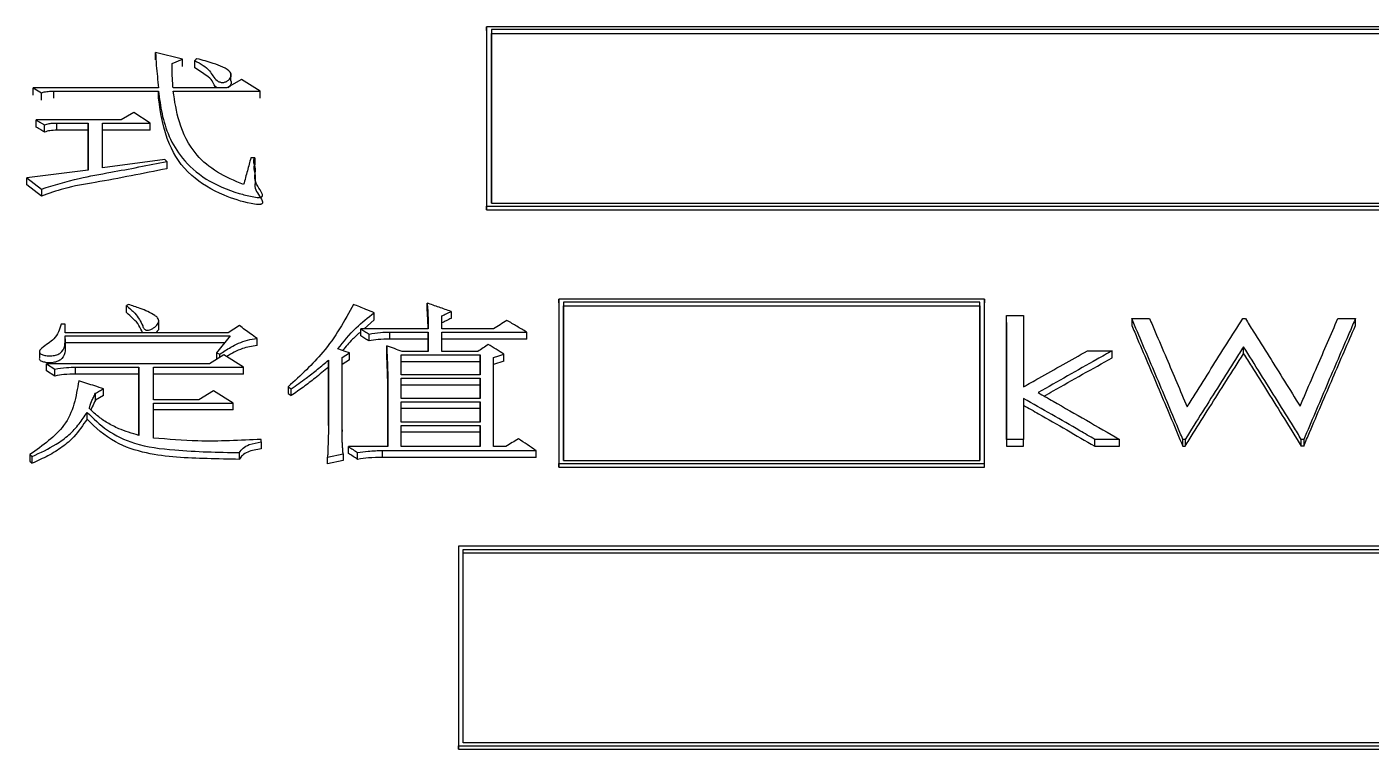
# Model space of a CAD drawing. Header units: millimetres. Extents: x 1852 to 4288, y 681 to 2404.
# Drawn here: x 2413.2 to 2427.22, y 2187.37 to 2194.91 of the extents above; entities that cross this region are included whole.
import ezdxf

# ---------------------------------------------------------------- set-up
doc = ezdxf.new("R2010")
doc.units = ezdxf.units.MM

msp = doc.modelspace()

# ---------------------------------------------------------------- linework, layer by layer
at = {"color": 7, "linetype": 'Continuous', "lineweight": 25}
for p, q in [((2417.998, 2194.874), (2417.998, 2194.912)), ((2440.131, 2194.911), (2417.998, 2194.912)), ((2440.081, 2194.882), (2418.048, 2194.883)), ((2418.048, 2194.844), (2440.081, 2194.844)), ((2414.824, 2194.573), (2414.543, 2194.643)), ((2414.543, 2194.567), (2414.543, 2194.643)), ((2414.716, 2194.529), (2414.824, 2194.573)), ((2414.824, 2194.497), (2414.824, 2194.573)), ((2414.954, 2194.484), (2414.954, 2194.56)), ((2415.441, 2194.363), (2415.289, 2194.274)), ((2415.33, 2194.348), (2415.33, 2194.424)), ((2415.636, 2194.242), (2415.441, 2194.363)), ((2413.267, 2194.274), (2413.353, 2194.222)), ((2414.575, 2194.274), (2413.267, 2194.274)), ((2413.267, 2194.198), (2413.267, 2194.274)), ((2413.353, 2194.147), (2413.353, 2194.222)), ((2413.483, 2194.242), (2414.575, 2194.242)), ((2413.483, 2194.166), (2413.483, 2194.242)), ((2414.575, 2194.166), (2414.575, 2194.242)), ((2415.289, 2194.274), (2414.727, 2194.274)), ((2414.727, 2194.242), (2415.636, 2194.242)), ((2415.636, 2194.166), (2415.636, 2194.242)), ((2413.299, 2193.864), (2413.299, 2193.94)), ((2413.515, 2193.908), (2413.84, 2193.908)), ((2413.515, 2193.832), (2413.515, 2193.908)), ((2413.84, 2193.908), (2413.84, 2193.415)), ((2413.84, 2193.832), (2413.84, 2193.908)), ((2413.991, 2193.908), (2414.489, 2193.908)), ((2413.991, 2193.441), (2413.991, 2193.908)), ((2414.316, 2194.017), (2414.186, 2193.94)), ((2414.489, 2193.908), (2414.316, 2194.017)), ((2414.489, 2193.832), (2414.489, 2193.908)), ((2413.84, 2193.832), (2413.515, 2193.832)), ((2413.84, 2193.415), (2413.84, 2193.832)), ((2414.489, 2193.832), (2413.991, 2193.832)), ((2414.64, 2193.526), (2413.991, 2193.441)), ((2414.662, 2193.506), (2414.64, 2193.526)), ((2414.662, 2193.506), (2414.662, 2193.431)), ((2415.581, 2193.545), (2415.538, 2193.545)), ((2415.581, 2193.545), (2415.581, 2193.47)), ((2417.998, 2193.491), (2417.998, 2193.003)), ((2413.84, 2193.415), (2413.202, 2193.337)), ((2413.202, 2193.262), (2413.202, 2193.337)), ((2413.202, 2193.337), (2413.353, 2193.219)), ((2413.353, 2193.145), (2413.202, 2193.262)), ((2413.353, 2193.219), (2413.353, 2193.145)), ((2417.998, 2193.003), (2417.998, 2193.041)), ((2417.998, 2193.041), (2440.131, 2193.041)), ((2418.048, 2193.071), (2440.081, 2193.071)), ((2417.998, 2193.003), (2440.131, 2193.003)), ((2418.751, 2192.031), (2418.751, 2192.068)), ((2418.751, 2192.068), (2418.751, 2190.353)), ((2423.192, 2192.068), (2418.751, 2192.068)), ((2423.192, 2190.353), (2423.192, 2192.068)), ((2423.192, 2192.068), (2423.192, 2192.031)), ((2414.262, 2192.015), (2414.24, 2192.002)), ((2414.24, 2191.929), (2414.24, 2192.002)), ((2416.825, 2191.855), (2416.825, 2191.928)), ((2417.377, 2191.956), (2417.377, 2192.028)), ((2417.626, 2191.941), (2417.626, 2191.868)), ((2418.751, 2192.031), (2418.751, 2190.317)), ((2423.142, 2192.037), (2418.801, 2192.037)), ((2418.801, 2192.037), (2418.801, 2190.385)), ((2418.801, 2190.385), (2418.801, 2192.001)), ((2418.801, 2192.001), (2423.142, 2192.001)), ((2423.142, 2190.385), (2423.142, 2192.037)), ((2423.142, 2192.001), (2423.142, 2192.037)), ((2423.142, 2192.001), (2423.142, 2190.385)), ((2423.192, 2190.317), (2423.192, 2192.031)), ((2413.602, 2191.807), (2413.559, 2191.807)), ((2413.602, 2191.719), (2413.602, 2191.807)), ((2414.577, 2191.768), (2414.577, 2191.841)), ((2415.419, 2191.793), (2415.3, 2191.719)), ((2416.825, 2191.855), (2416.719, 2191.759)), ((2417.529, 2191.759), (2417.529, 2191.894)), ((2423.42, 2190.606), (2423.42, 2191.898)), ((2423.42, 2191.826), (2423.42, 2191.898)), ((2423.42, 2191.898), (2423.599, 2191.898)), ((2423.42, 2191.826), (2423.42, 2190.535)), ((2423.599, 2191.898), (2423.599, 2191.155)), ((2424.728, 2191.866), (2424.728, 2191.794)), ((2424.728, 2191.866), (2424.913, 2191.866)), ((2425.887, 2191.866), (2425.913, 2191.866)), ((2426.878, 2191.866), (2427.061, 2191.866)), ((2427.061, 2191.794), (2427.061, 2191.866)), ((2415.3, 2191.719), (2413.602, 2191.719)), ((2413.602, 2191.685), (2415.322, 2191.685)), ((2413.603, 2191.583), (2413.603, 2191.656)), ((2415.322, 2191.685), (2415.181, 2191.509)), ((2415.603, 2191.586), (2415.603, 2191.658)), ((2417.388, 2191.759), (2416.685, 2191.759)), ((2416.685, 2191.687), (2416.685, 2191.759)), ((2416.771, 2191.633), (2416.771, 2191.705)), ((2416.988, 2191.726), (2417.388, 2191.726)), ((2416.988, 2191.653), (2416.988, 2191.726)), ((2417.388, 2191.653), (2416.988, 2191.653)), ((2417.388, 2191.726), (2417.388, 2191.523)), ((2417.388, 2191.653), (2417.388, 2191.726)), ((2417.388, 2191.523), (2417.388, 2191.653)), ((2418.069, 2191.759), (2417.529, 2191.759)), ((2417.529, 2191.726), (2418.416, 2191.726)), ((2417.529, 2191.523), (2417.529, 2191.726)), ((2418.416, 2191.653), (2417.529, 2191.653)), ((2418.416, 2191.653), (2418.416, 2191.726)), ((2413.334, 2191.53), (2413.334, 2191.458)), ((2415.264, 2191.613), (2413.603, 2191.613)), ((2415.181, 2191.509), (2415.214, 2191.495)), ((2415.181, 2191.509), (2415.181, 2191.441)), ((2415.214, 2191.462), (2415.214, 2191.495)), ((2416.49, 2191.462), (2416.566, 2191.509)), ((2416.566, 2191.437), (2416.566, 2191.509)), ((2416.955, 2191.511), (2416.955, 2191.584)), ((2417.388, 2191.523), (2417.117, 2191.523)), ((2417.907, 2191.523), (2417.529, 2191.523)), ((2418.178, 2191.423), (2418.178, 2191.495)), ((2424.265, 2191.53), (2424.523, 2191.53)), ((2424.523, 2191.458), (2424.523, 2191.53)), ((2425.894, 2191.5), (2425.894, 2191.573)), ((2413.407, 2191.394), (2413.494, 2191.339)), ((2415.105, 2191.394), (2413.407, 2191.394)), ((2413.407, 2191.322), (2413.407, 2191.394)), ((2413.71, 2191.36), (2414.37, 2191.36)), ((2413.71, 2191.288), (2413.71, 2191.36)), ((2414.37, 2191.36), (2414.37, 2190.648)), ((2414.37, 2191.288), (2414.37, 2191.36)), ((2414.521, 2191.36), (2415.462, 2191.36)), ((2414.521, 2191.019), (2414.521, 2191.36)), ((2415.257, 2191.489), (2415.105, 2191.394)), ((2415.462, 2191.36), (2415.257, 2191.489)), ((2415.462, 2191.288), (2415.462, 2191.36)), ((2416.349, 2191.434), (2416.349, 2190.751)), ((2416.349, 2191.362), (2416.349, 2191.434)), ((2416.349, 2190.751), (2416.349, 2191.362)), ((2416.49, 2190.778), (2416.49, 2191.462)), ((2416.566, 2191.437), (2416.49, 2191.389)), ((2417.107, 2191.489), (2417.929, 2191.489)), ((2417.107, 2191.278), (2417.107, 2191.489)), ((2417.929, 2191.417), (2417.107, 2191.417)), ((2417.929, 2191.489), (2417.929, 2191.278)), ((2417.929, 2191.417), (2417.929, 2191.489)), ((2417.929, 2191.278), (2417.929, 2191.417)), ((2418.069, 2190.53), (2418.069, 2191.462)), ((2418.178, 2191.423), (2418.069, 2191.389)), ((2413.494, 2191.267), (2413.407, 2191.322)), ((2413.494, 2191.267), (2413.494, 2191.339)), ((2414.37, 2191.288), (2413.71, 2191.288)), ((2414.37, 2190.648), (2414.37, 2191.288)), ((2415.462, 2191.288), (2414.521, 2191.288)), ((2416.966, 2191.298), (2416.966, 2190.53)), ((2416.966, 2191.227), (2416.966, 2191.298)), ((2416.966, 2190.53), (2416.966, 2191.227)), ((2417.929, 2191.278), (2417.107, 2191.278)), ((2417.107, 2191.244), (2417.929, 2191.244)), ((2417.107, 2191.032), (2417.107, 2191.244)), ((2417.929, 2191.244), (2417.929, 2191.032)), ((2417.929, 2191.172), (2417.929, 2191.244)), ((2413.916, 2191.015), (2413.916, 2191.087)), ((2414.002, 2191.063), (2414.002, 2191.135)), ((2415.149, 2191.114), (2414.997, 2191.019)), ((2415.354, 2190.984), (2415.149, 2191.114)), ((2415.928, 2191.155), (2415.96, 2191.135)), ((2415.928, 2191.155), (2415.928, 2191.084)), ((2415.928, 2191.084), (2415.96, 2191.063)), ((2415.96, 2191.063), (2415.96, 2191.135)), ((2417.929, 2191.172), (2417.107, 2191.172)), ((2417.929, 2191.032), (2417.929, 2191.172)), ((2414.002, 2191.063), (2413.916, 2191.015)), ((2414.997, 2191.019), (2414.521, 2191.019)), ((2414.521, 2190.984), (2415.354, 2190.984)), ((2414.521, 2190.62), (2414.521, 2190.984)), ((2415.354, 2190.913), (2415.354, 2190.984)), ((2417.929, 2191.032), (2417.107, 2191.032)), ((2417.107, 2190.998), (2417.929, 2190.998)), ((2417.107, 2190.785), (2417.107, 2190.998)), ((2417.929, 2190.998), (2417.929, 2190.785)), ((2417.929, 2190.927), (2417.929, 2190.998)), ((2423.599, 2191.034), (2423.599, 2190.606)), ((2413.829, 2190.817), (2413.829, 2190.888)), ((2415.354, 2190.913), (2414.521, 2190.913)), ((2417.929, 2190.927), (2417.107, 2190.927)), ((2417.929, 2190.785), (2417.929, 2190.927)), ((2416.49, 2190.707), (2416.49, 2190.688)), ((2417.929, 2190.785), (2417.107, 2190.785)), ((2417.107, 2190.751), (2417.929, 2190.751)), ((2417.107, 2190.53), (2417.107, 2190.751)), ((2417.929, 2190.68), (2417.107, 2190.68)), ((2417.929, 2190.751), (2417.929, 2190.53)), ((2417.929, 2190.68), (2417.929, 2190.751)), ((2417.929, 2190.53), (2417.929, 2190.68)), ((2415.646, 2190.579), (2415.646, 2190.606)), ((2415.646, 2190.579), (2415.646, 2190.508)), ((2416.966, 2190.53), (2416.555, 2190.53)), ((2416.555, 2190.459), (2416.555, 2190.53)), ((2417.929, 2190.53), (2417.107, 2190.53)), ((2418.199, 2190.53), (2418.069, 2190.53)), ((2423.42, 2190.606), (2423.42, 2190.535)), ((2423.599, 2190.606), (2423.42, 2190.606)), ((2423.42, 2190.535), (2423.599, 2190.535)), ((2423.599, 2190.535), (2423.599, 2190.606)), ((2424.342, 2190.535), (2424.342, 2190.606)), ((2424.599, 2190.606), (2424.342, 2190.606)), ((2424.342, 2190.535), (2424.599, 2190.535)), ((2424.599, 2190.535), (2424.599, 2190.606)), ((2425.26, 2190.535), (2425.26, 2190.606)), ((2425.285, 2190.606), (2425.26, 2190.606)), ((2425.26, 2190.535), (2425.285, 2190.535)), ((2425.285, 2190.606), (2425.285, 2190.535)), ((2426.496, 2190.535), (2426.496, 2190.606)), ((2426.522, 2190.606), (2426.496, 2190.606)), ((2426.522, 2190.535), (2426.496, 2190.535)), ((2426.522, 2190.606), (2426.522, 2190.535)), ((2413.234, 2190.447), (2413.256, 2190.427)), ((2413.234, 2190.447), (2413.234, 2190.377)), ((2413.234, 2190.377), (2413.256, 2190.356)), ((2413.256, 2190.356), (2413.256, 2190.427)), ((2415.419, 2190.397), (2415.419, 2190.468)), ((2416.339, 2190.42), (2416.501, 2190.454)), ((2416.339, 2190.349), (2416.339, 2190.42)), ((2416.501, 2190.384), (2416.339, 2190.349)), ((2416.501, 2190.454), (2416.501, 2190.384)), ((2416.652, 2190.397), (2416.652, 2190.468)), ((2416.912, 2190.418), (2416.912, 2190.489)), ((2418.513, 2190.418), (2416.912, 2190.418)), ((2418.513, 2190.418), (2418.513, 2190.489)), ((2418.801, 2190.385), (2423.142, 2190.385)), ((2418.751, 2190.317), (2418.751, 2190.353)), ((2418.751, 2190.353), (2423.192, 2190.353)), ((2418.751, 2190.317), (2423.192, 2190.317)), ((2423.192, 2190.317), (2423.192, 2190.353)), ((2417.703, 2189.49), (2417.703, 2189.454)), ((2439.836, 2189.489), (2417.703, 2189.49)), ((2417.753, 2189.457), (2439.786, 2189.457)), ((2417.753, 2189.422), (2439.786, 2189.422)), ((2417.703, 2188.414), (2417.703, 2187.373)), ((2439.786, 2187.44), (2417.753, 2187.44)), ((2417.703, 2187.373), (2417.703, 2187.407)), ((2417.703, 2187.407), (2439.836, 2187.406)), ((2417.703, 2187.373), (2439.836, 2187.373))]:
    msp.add_line(p, q, dxfattribs=at)
at = {"color": 7, "linetype": 'Continuous', "lineweight": 25, "flags": 128}
for points in [[(2414.976, 2194.579), (2414.965, 2194.57), (2414.954, 2194.56)], [(2414.186, 2193.94), (2413.742, 2193.94), (2413.299, 2193.94)], [(2413.386, 2193.813), (2413.386, 2193.851), (2413.386, 2193.888)], [(2416.566, 2191.509), (2416.521, 2191.524), (2416.484, 2191.537), (2416.447, 2191.55)], [(2418.069, 2191.462), (2418.124, 2191.479), (2418.178, 2191.495)], [(2416.912, 2190.489), (2417.506, 2190.489), (2418.513, 2190.489)]]:
    msp.add_lwpolyline(points, dxfattribs=at)
at = {"color": 7, "linetype": 'Continuous', "lineweight": 25}
for points, knots in [([(2417.998, 2194.912), (2417.998, 2194.728), (2417.998, 2194.36), (2417.998, 2193.738), (2417.998, 2193.294), (2417.998, 2193.041)], [0, 0, 0, 0, 0.300081, 0.600162, 1, 1, 1, 1]), ([(2418.048, 2194.883), (2418.048, 2194.699), (2418.048, 2194.331), (2418.048, 2193.728), (2418.048, 2193.304), (2418.048, 2193.071)], [0, 0, 0, 0, 0.309921, 0.619841, 1, 1, 1, 1]), ([(2418.048, 2193.071), (2418.048, 2193.212), (2418.048, 2193.507), (2418.048, 2194.101), (2418.048, 2194.547), (2418.048, 2194.844)], [0, 0, 0, 0, 0.234587, 0.489783, 1, 1, 1, 1]), ([(2414.543, 2194.643), (2414.546, 2194.599), (2414.551, 2194.515), (2414.562, 2194.392), (2414.571, 2194.313), (2414.575, 2194.274)], [0, 0, 0, 0, 0.3604321, 0.6801926, 1, 1, 1, 1]), ([(2414.954, 2194.56), (2415.013, 2194.528), (2415.117, 2194.47), (2415.15, 2194.371), (2415.211, 2194.335), (2415.247, 2194.328), (2415.281, 2194.339), (2415.306, 2194.355), (2415.325, 2194.374), (2415.334, 2194.396), (2415.334, 2194.417), (2415.315, 2194.455), (2415.246, 2194.495), (2415.127, 2194.539), (2415.033, 2194.564), (2414.976, 2194.579)], [0, 0, 0, 0, 0.207899, 0.367255, 0.399925, 0.431308, 0.463075, 0.497006, 0.528572, 0.558381, 0.588718, 0.619577, 0.72297, 0.829976, 1, 1, 1, 1]), ([(2414.727, 2194.274), (2414.725, 2194.297), (2414.721, 2194.343), (2414.717, 2194.429), (2414.716, 2194.49), (2414.716, 2194.529)], [0, 0, 0, 0, 0.273961, 0.547941, 1, 1, 1, 1]), ([(2415.188, 2194.274), (2415.188, 2194.274), (2415.155, 2194.291), (2415.147, 2194.347), (2415.062, 2194.415), (2414.996, 2194.457), (2414.954, 2194.484)], [0, 0, 0, 0, 0.008439, 0.314275, 0.557927, 1, 1, 1, 1]), ([(2415.329, 2194.348), (2415.33, 2194.345), (2415.335, 2194.337), (2415.334, 2194.32), (2415.325, 2194.299), (2415.312, 2194.284), (2415.301, 2194.277), (2415.298, 2194.276)], [0, 0, 0, 0, 0.084269, 0.359139, 0.629263, 0.915374, 1, 1, 1, 1]), ([(2413.353, 2194.222), (2413.366, 2194.227), (2413.389, 2194.235), (2413.423, 2194.239), (2413.453, 2194.241), (2413.473, 2194.241), (2413.483, 2194.242)], [0, 0, 0, 0, 0.335689, 0.556704, 0.778126, 1, 1, 1, 1]), ([(2414.575, 2194.242), (2414.585, 2194.163), (2414.614, 2193.925), (2414.744, 2193.596), (2415.054, 2193.311), (2415.333, 2193.193), (2415.527, 2193.143), (2415.603, 2193.13), (2415.636, 2193.132), (2415.646, 2193.135), (2415.654, 2193.139), (2415.658, 2193.144), (2415.661, 2193.155), (2415.649, 2193.192), (2415.606, 2193.248), (2415.566, 2193.337), (2415.595, 2193.417), (2415.573, 2193.479), (2415.566, 2193.511), (2415.57, 2193.532), (2415.576, 2193.541), (2415.58, 2193.544), (2415.581, 2193.545)], [0, 0, 0, 0, 0.12969, 0.391826, 0.53917, 0.686254, 0.737833, 0.763743, 0.768247, 0.772786, 0.775634, 0.778494, 0.782467, 0.792759, 0.837973, 0.883317, 0.939016, 0.96559, 0.984609, 0.99227, 0.998264, 1, 1, 1, 1]), ([(2415.581, 2193.47), (2415.578, 2193.467), (2415.57, 2193.46), (2415.564, 2193.429), (2415.586, 2193.377), (2415.585, 2193.305), (2415.574, 2193.229), (2415.617, 2193.161), (2415.651, 2193.113), (2415.66, 2193.082), (2415.659, 2193.072), (2415.655, 2193.066), (2415.648, 2193.061), (2415.635, 2193.058), (2415.597, 2193.056), (2415.464, 2193.08), (2415.208, 2193.162), (2414.874, 2193.362), (2414.639, 2193.726), (2414.599, 2194.005), (2414.575, 2194.166)], [0, 0, 0, 0, 0.006036, 0.014463, 0.049573, 0.09055, 0.131268, 0.169328, 0.207045, 0.216522, 0.220058, 0.223635, 0.226704, 0.230705, 0.238408, 0.266247, 0.377072, 0.541426, 0.736348, 1, 1, 1, 1]), ([(2415.462, 2193.265), (2415.367, 2193.305), (2415.176, 2193.386), (2414.919, 2193.607), (2414.779, 2193.906), (2414.744, 2194.134), (2414.727, 2194.242)], [0, 0, 0, 0, 0.194334, 0.390703, 0.714344, 1, 1, 1, 1]), ([(2413.299, 2193.94), (2413.311, 2193.932), (2413.332, 2193.92), (2413.361, 2193.903), (2413.377, 2193.893), (2413.386, 2193.888)], [0, 0, 0, 0, 0.432631, 0.716316, 1, 1, 1, 1]), ([(2413.386, 2193.888), (2413.402, 2193.894), (2413.43, 2193.903), (2413.475, 2193.907), (2413.502, 2193.907), (2413.515, 2193.908)], [0, 0, 0, 0, 0.400023, 0.697528, 1, 1, 1, 1]), ([(2413.386, 2193.813), (2413.373, 2193.82), (2413.352, 2193.833), (2413.324, 2193.85), (2413.307, 2193.86), (2413.299, 2193.864)], [0, 0, 0, 0, 0.432894, 0.716447, 1, 1, 1, 1]), ([(2413.515, 2193.832), (2413.49, 2193.832), (2413.444, 2193.832), (2413.403, 2193.819), (2413.386, 2193.813)], [0, 0, 0, 0, 0.564224, 1, 1, 1, 1]), ([(2413.353, 2193.219), (2413.483, 2193.259), (2413.717, 2193.331), (2414.163, 2193.408), (2414.467, 2193.468), (2414.662, 2193.506)], [0, 0, 0, 0, 0.310143, 0.557762, 1, 1, 1, 1]), ([(2415.538, 2193.545), (2415.526, 2193.5), (2415.507, 2193.431), (2415.482, 2193.338), (2415.469, 2193.289), (2415.462, 2193.265)], [0, 0, 0, 0, 0.481628, 0.740814, 1, 1, 1, 1]), ([(2414.662, 2193.431), (2414.415, 2193.381), (2414.058, 2193.31), (2413.608, 2193.237), (2413.43, 2193.173), (2413.353, 2193.145)], [0, 0, 0, 0, 0.5623164, 0.8095218, 1, 1, 1, 1]), ([(2414.24, 2192.002), (2414.271, 2191.976), (2414.345, 2191.913), (2414.396, 2191.827), (2414.419, 2191.766), (2414.433, 2191.753), (2414.443, 2191.747), (2414.456, 2191.745), (2414.474, 2191.746), (2414.499, 2191.753), (2414.533, 2191.774), (2414.56, 2191.801), (2414.578, 2191.83), (2414.577, 2191.853), (2414.565, 2191.878), (2414.505, 2191.924), (2414.398, 2191.968), (2414.302, 2192.001), (2414.262, 2192.015)], [0, 0, 0, 0, 0.137524, 0.335447, 0.378025, 0.3933, 0.403602, 0.413937, 0.429101, 0.455133, 0.490172, 0.557555, 0.588524, 0.619673, 0.649408, 0.693614, 0.870957, 1, 1, 1, 1]), ([(2414.408, 2191.719), (2414.397, 2191.745), (2414.376, 2191.797), (2414.313, 2191.866), (2414.265, 2191.908), (2414.24, 2191.929)], [0, 0, 0, 0, 0.335668, 0.664858, 1, 1, 1, 1]), ([(2416.609, 2192.015), (2416.515, 2191.844), (2416.345, 2191.537), (2416.056, 2191.273), (2415.928, 2191.155)], [0, 0, 0, 0, 0.556051, 1, 1, 1, 1]), ([(2416.447, 2191.55), (2416.506, 2191.626), (2416.612, 2191.762), (2416.76, 2191.877), (2416.825, 2191.928)], [0, 0, 0, 0, 0.5582906, 1, 1, 1, 1]), ([(2416.825, 2191.928), (2416.796, 2191.939), (2416.746, 2191.96), (2416.674, 2191.989), (2416.631, 2192.006), (2416.609, 2192.015)], [0, 0, 0, 0, 0.402372, 0.701186, 1, 1, 1, 1]), ([(2417.377, 2192.028), (2417.379, 2192.004), (2417.383, 2191.954), (2417.387, 2191.864), (2417.388, 2191.799), (2417.388, 2191.759)], [0, 0, 0, 0, 0.276869, 0.553757, 1, 1, 1, 1]), ([(2417.626, 2191.941), (2417.584, 2191.956), (2417.502, 2191.985), (2417.419, 2192.014), (2417.377, 2192.028)], [0, 0, 0, 0, 0.499999, 1, 1, 1, 1]), ([(2417.387, 2191.759), (2417.387, 2191.76), (2417.387, 2191.786), (2417.385, 2191.851), (2417.38, 2191.916), (2417.377, 2191.956)], [0, 0, 0, 0, 0.01134, 0.390566, 1, 1, 1, 1]), ([(2417.529, 2191.894), (2417.545, 2191.902), (2417.577, 2191.918), (2417.61, 2191.933), (2417.626, 2191.941)], [0, 0, 0, 0, 0.500001, 1, 1, 1, 1]), ([(2413.559, 2191.807), (2413.542, 2191.753), (2413.512, 2191.655), (2413.388, 2191.587), (2413.336, 2191.539), (2413.329, 2191.518), (2413.339, 2191.503), (2413.357, 2191.491), (2413.39, 2191.48), (2413.438, 2191.475), (2413.489, 2191.481), (2413.536, 2191.496), (2413.586, 2191.535), (2413.603, 2191.603), (2413.602, 2191.658), (2413.602, 2191.685)], [0, 0, 0, 0, 0.230342, 0.416704, 0.453392, 0.487581, 0.504129, 0.522219, 0.561724, 0.611998, 0.663323, 0.713955, 0.762021, 0.881086, 1, 1, 1, 1]), ([(2415.603, 2191.658), (2415.58, 2191.675), (2415.538, 2191.706), (2415.477, 2191.751), (2415.438, 2191.779), (2415.419, 2191.793)], [0, 0, 0, 0, 0.375947, 0.687973, 1, 1, 1, 1]), ([(2417.626, 2191.868), (2417.61, 2191.861), (2417.577, 2191.845), (2417.545, 2191.829), (2417.529, 2191.821)], [0, 0, 0, 0, 0.5, 1, 1, 1, 1]), ([(2418.21, 2191.847), (2418.187, 2191.832), (2418.14, 2191.803), (2418.093, 2191.774), (2418.069, 2191.759)], [0, 0, 0, 0, 0.499999, 1, 1, 1, 1]), ([(2418.416, 2191.726), (2418.381, 2191.746), (2418.313, 2191.786), (2418.244, 2191.827), (2418.21, 2191.847)], [0, 0, 0, 0, 0.5, 1, 1, 1, 1]), ([(2425.26, 2190.606), (2425.24, 2190.654), (2425.14, 2190.893), (2424.963, 2191.315), (2424.805, 2191.684), (2424.728, 2191.866)], [0, 0, 0, 0, 0.1124832, 0.5624214, 1, 1, 1, 1]), ([(2424.728, 2191.794), (2424.748, 2191.747), (2424.848, 2191.513), (2425.025, 2191.096), (2425.182, 2190.72), (2425.26, 2190.535)], [0, 0, 0, 0, 0.112618, 0.563095, 1, 1, 1, 1]), ([(2424.913, 2191.866), (2424.933, 2191.821), (2424.991, 2191.684), (2425.086, 2191.462), (2425.197, 2191.201), (2425.269, 2191.03), (2425.305, 2190.945)], [0, 0, 0, 0, 0.149662, 0.448988, 0.724491, 1, 1, 1, 1]), ([(2425.305, 2190.945), (2425.332, 2190.989), (2425.416, 2191.122), (2425.554, 2191.342), (2425.72, 2191.605), (2425.831, 2191.779), (2425.887, 2191.866)], [0, 0, 0, 0, 0.14292, 0.42876, 0.714377, 1, 1, 1, 1]), ([(2425.913, 2191.866), (2425.94, 2191.823), (2426.023, 2191.692), (2426.159, 2191.474), (2426.322, 2191.213), (2426.43, 2191.039), (2426.484, 2190.951)], [0, 0, 0, 0, 0.1441148, 0.4323449, 0.7161696, 1, 1, 1, 1]), ([(2426.484, 2190.951), (2426.504, 2190.998), (2426.563, 2191.137), (2426.658, 2191.359), (2426.77, 2191.617), (2426.842, 2191.783), (2426.878, 2191.866)], [0, 0, 0, 0, 0.150485, 0.451455, 0.725725, 1, 1, 1, 1]), ([(2427.061, 2191.866), (2427.041, 2191.82), (2426.94, 2191.586), (2426.76, 2191.168), (2426.601, 2190.792), (2426.522, 2190.606)], [0, 0, 0, 0, 0.112359, 0.561802, 1, 1, 1, 1]), ([(2426.522, 2190.535), (2426.542, 2190.583), (2426.643, 2190.822), (2426.823, 2191.243), (2426.982, 2191.612), (2427.061, 2191.794)], [0, 0, 0, 0, 0.112494, 0.562474, 1, 1, 1, 1]), ([(2414.576, 2191.768), (2414.576, 2191.762), (2414.574, 2191.744), (2414.558, 2191.729), (2414.547, 2191.719)], [0, 0, 0, 0, 0.345967, 1, 1, 1, 1]), ([(2415.214, 2191.495), (2415.251, 2191.52), (2415.313, 2191.561), (2415.41, 2191.61), (2415.5, 2191.647), (2415.568, 2191.654), (2415.603, 2191.658)], [0, 0, 0, 0, 0.334836, 0.553745, 0.775373, 1, 1, 1, 1]), ([(2416.685, 2191.729), (2416.655, 2191.703), (2416.583, 2191.642), (2416.528, 2191.573), (2416.495, 2191.533)], [0, 0, 0, 0, 0.417891, 1, 1, 1, 1]), ([(2416.685, 2191.759), (2416.699, 2191.75), (2416.728, 2191.732), (2416.757, 2191.714), (2416.771, 2191.705)], [0, 0, 0, 0, 0.5, 1, 1, 1, 1]), ([(2416.771, 2191.633), (2416.757, 2191.642), (2416.728, 2191.66), (2416.699, 2191.678), (2416.685, 2191.687)], [0, 0, 0, 0, 0.500002, 1, 1, 1, 1]), ([(2416.771, 2191.705), (2416.811, 2191.712), (2416.882, 2191.724), (2416.955, 2191.725), (2416.988, 2191.726)], [0, 0, 0, 0, 0.558835, 1, 1, 1, 1]), ([(2416.988, 2191.653), (2416.947, 2191.652), (2416.873, 2191.651), (2416.802, 2191.638), (2416.771, 2191.633)], [0, 0, 0, 0, 0.561085, 1, 1, 1, 1]), ([(2413.601, 2191.583), (2413.601, 2191.565), (2413.602, 2191.521), (2413.586, 2191.462), (2413.536, 2191.424), (2413.489, 2191.409), (2413.438, 2191.403), (2413.39, 2191.408), (2413.357, 2191.419), (2413.339, 2191.431), (2413.331, 2191.442), (2413.334, 2191.45), (2413.336, 2191.454)], [0, 0, 0, 0, 0.155828, 0.400477, 0.499289, 0.603425, 0.70901, 0.812432, 0.89368, 0.93087, 0.964878, 1, 1, 1, 1]), ([(2415.603, 2191.586), (2415.55, 2191.578), (2415.464, 2191.565), (2415.365, 2191.515), (2415.311, 2191.487), (2415.286, 2191.471), (2415.286, 2191.47)], [0, 0, 0, 0, 0.438916, 0.719527, 0.99737, 1, 1, 1, 1]), ([(2416.955, 2191.584), (2416.955, 2191.581), (2416.955, 2191.577), (2416.956, 2191.572), (2416.956, 2191.567), (2416.956, 2191.563), (2416.956, 2191.559), (2416.956, 2191.554), (2416.957, 2191.55), (2416.957, 2191.546), (2416.957, 2191.541), (2416.957, 2191.537), (2416.957, 2191.533), (2416.957, 2191.527), (2416.958, 2191.523), (2416.958, 2191.519), (2416.958, 2191.514), (2416.958, 2191.507), (2416.958, 2191.498), (2416.959, 2191.489), (2416.959, 2191.481), (2416.959, 2191.472), (2416.96, 2191.463), (2416.96, 2191.454), (2416.96, 2191.446), (2416.961, 2191.435), (2416.961, 2191.426), (2416.962, 2191.418), (2416.962, 2191.409), (2416.962, 2191.4), (2416.963, 2191.391), (2416.963, 2191.383), (2416.963, 2191.374), (2416.964, 2191.365), (2416.964, 2191.359), (2416.964, 2191.352), (2416.964, 2191.346), (2416.964, 2191.34), (2416.965, 2191.336), (2416.965, 2191.332), (2416.965, 2191.327), (2416.965, 2191.323), (2416.965, 2191.319), (2416.965, 2191.314), (2416.966, 2191.309), (2416.966, 2191.304), (2416.966, 2191.3), (2416.966, 2191.298)], [0, 0, 0, 0, 0.0228582, 0.0457162, 0.0571452, 0.0685742, 0.0914321, 0.1028611, 0.1142901, 0.1371481, 0.1485771, 0.1600061, 0.1828641, 0.1942931, 0.217151, 0.22858, 0.240009, 0.262867, 0.308583, 0.3314409, 0.3542989, 0.4000149, 0.4228729, 0.4457309, 0.4914468, 0.5143048, 0.5600208, 0.5828788, 0.6057367, 0.6514527, 0.6743107, 0.6971687, 0.7428846, 0.7657426, 0.7886006, 0.8114586, 0.8343166, 0.8571745, 0.8686035, 0.8800325, 0.9028905, 0.9143195, 0.9257485, 0.9486065, 0.9600355, 0.9800177, 1, 1, 1, 1]), ([(2417.117, 2191.523), (2417.09, 2191.533), (2417.036, 2191.553), (2416.982, 2191.573), (2416.955, 2191.584)], [0, 0, 0, 0, 0.5, 1, 1, 1, 1]), ([(2416.966, 2191.227), (2416.965, 2191.261), (2416.962, 2191.326), (2416.959, 2191.421), (2416.956, 2191.481), (2416.955, 2191.511)], [0, 0, 0, 0, 0.366196, 0.683098, 1, 1, 1, 1]), ([(2418.015, 2191.597), (2417.997, 2191.585), (2417.961, 2191.56), (2417.925, 2191.535), (2417.907, 2191.523)], [0, 0, 0, 0, 0.499999, 1, 1, 1, 1]), ([(2418.178, 2191.495), (2418.151, 2191.512), (2418.096, 2191.546), (2418.042, 2191.58), (2418.015, 2191.597)], [0, 0, 0, 0, 0.499999, 1, 1, 1, 1]), ([(2423.599, 2191.155), (2423.652, 2191.185), (2423.789, 2191.262), (2424.011, 2191.387), (2424.18, 2191.482), (2424.265, 2191.53)], [0, 0, 0, 0, 0.2361126, 0.6180558, 1, 1, 1, 1]), ([(2424.523, 2191.53), (2424.47, 2191.501), (2424.315, 2191.414), (2424.058, 2191.268), (2423.853, 2191.152), (2423.751, 2191.094)], [0, 0, 0, 0, 0.203788, 0.601893, 1, 1, 1, 1]), ([(2425.894, 2191.573), (2425.866, 2191.529), (2425.783, 2191.397), (2425.64, 2191.171), (2425.464, 2190.893), (2425.345, 2190.702), (2425.285, 2190.606)], [0, 0, 0, 0, 0.13729, 0.411869, 0.705931, 1, 1, 1, 1]), ([(2425.285, 2190.535), (2425.313, 2190.58), (2425.397, 2190.714), (2425.54, 2190.942), (2425.715, 2191.219), (2425.835, 2191.407), (2425.894, 2191.5)], [0, 0, 0, 0, 0.1374393, 0.4123184, 0.7061558, 1, 1, 1, 1]), ([(2426.496, 2190.606), (2426.469, 2190.651), (2426.386, 2190.785), (2426.244, 2191.013), (2426.071, 2191.291), (2425.953, 2191.479), (2425.894, 2191.573)], [0, 0, 0, 0, 0.137552, 0.412656, 0.706324, 1, 1, 1, 1]), ([(2425.894, 2191.5), (2425.922, 2191.457), (2426.005, 2191.325), (2426.147, 2191.098), (2426.32, 2190.821), (2426.437, 2190.63), (2426.496, 2190.535)], [0, 0, 0, 0, 0.137702, 0.413107, 0.70655, 1, 1, 1, 1]), ([(2413.494, 2191.339), (2413.533, 2191.346), (2413.605, 2191.358), (2413.678, 2191.359), (2413.71, 2191.36)], [0, 0, 0, 0, 0.558835, 1, 1, 1, 1]), ([(2415.96, 2191.135), (2416.012, 2191.171), (2416.107, 2191.237), (2416.235, 2191.338), (2416.311, 2191.402), (2416.349, 2191.434)], [0, 0, 0, 0, 0.38007, 0.689866, 1, 1, 1, 1]), ([(2416.349, 2191.362), (2416.303, 2191.323), (2416.218, 2191.251), (2416.087, 2191.152), (2416.003, 2191.093), (2415.96, 2191.063)], [0, 0, 0, 0, 0.380303, 0.689878, 1, 1, 1, 1]), ([(2423.814, 2191.058), (2423.845, 2191.076), (2423.979, 2191.152), (2424.215, 2191.285), (2424.42, 2191.4), (2424.523, 2191.458)], [0, 0, 0, 0, 0.133273, 0.566636, 1, 1, 1, 1]), ([(2413.742, 2191.217), (2413.715, 2191.053), (2413.666, 2190.756), (2413.368, 2190.543), (2413.234, 2190.447)], [0, 0, 0, 0, 0.551895, 1, 1, 1, 1]), ([(2413.71, 2191.288), (2413.669, 2191.287), (2413.596, 2191.285), (2413.525, 2191.273), (2413.494, 2191.267)], [0, 0, 0, 0, 0.561085, 1, 1, 1, 1]), ([(2414.002, 2191.135), (2413.971, 2191.144), (2413.913, 2191.163), (2413.826, 2191.19), (2413.77, 2191.208), (2413.742, 2191.217)], [0, 0, 0, 0, 0.354383, 0.677192, 1, 1, 1, 1]), ([(2413.851, 2190.93), (2413.859, 2190.953), (2413.872, 2190.991), (2413.895, 2191.044), (2413.909, 2191.073), (2413.916, 2191.087)], [0, 0, 0, 0, 0.443144, 0.721519, 1, 1, 1, 1]), ([(2413.916, 2191.087), (2413.93, 2191.095), (2413.959, 2191.111), (2413.988, 2191.127), (2414.002, 2191.135)], [0, 0, 0, 0, 0.499998, 1, 1, 1, 1]), ([(2423.751, 2191.094), (2423.803, 2191.065), (2423.971, 2190.968), (2424.254, 2190.806), (2424.484, 2190.673), (2424.599, 2190.606)], [0, 0, 0, 0, 0.184797, 0.592397, 1, 1, 1, 1]), ([(2413.916, 2191.015), (2413.905, 2190.992), (2413.888, 2190.958), (2413.875, 2190.924), (2413.87, 2190.912)], [0, 0, 0, 0, 0.672169, 1, 1, 1, 1]), ([(2424.342, 2190.606), (2424.29, 2190.636), (2424.14, 2190.723), (2423.892, 2190.866), (2423.697, 2190.978), (2423.599, 2191.034)], [0, 0, 0, 0, 0.210801, 0.6054, 1, 1, 1, 1]), ([(2423.599, 2190.962), (2423.652, 2190.932), (2423.801, 2190.847), (2424.049, 2190.704), (2424.244, 2190.592), (2424.342, 2190.535)], [0, 0, 0, 0, 0.210912, 0.605455, 1, 1, 1, 1]), ([(2413.256, 2190.427), (2413.342, 2190.467), (2413.483, 2190.532), (2413.645, 2190.651), (2413.749, 2190.766), (2413.802, 2190.848), (2413.829, 2190.888)], [0, 0, 0, 0, 0.347372, 0.56793, 0.785018, 1, 1, 1, 1]), ([(2413.829, 2190.817), (2413.787, 2190.754), (2413.717, 2190.651), (2413.575, 2190.523), (2413.423, 2190.432), (2413.312, 2190.382), (2413.256, 2190.356)], [0, 0, 0, 0, 0.332711, 0.551426, 0.774321, 1, 1, 1, 1]), ([(2413.829, 2190.888), (2413.895, 2190.824), (2414.028, 2190.693), (2414.342, 2190.54), (2414.826, 2190.479), (2415.195, 2190.472), (2415.419, 2190.468)], [0, 0, 0, 0, 0.189312, 0.380663, 0.622562, 1, 1, 1, 1]), ([(2415.419, 2190.397), (2415.307, 2190.4), (2414.983, 2190.406), (2414.533, 2190.424), (2414.081, 2190.573), (2413.919, 2190.73), (2413.829, 2190.817)], [0, 0, 0, 0, 0.18828, 0.544715, 0.747801, 1, 1, 1, 1]), ([(2414.37, 2190.648), (2414.298, 2190.668), (2414.181, 2190.703), (2414.041, 2190.777), (2413.936, 2190.848), (2413.879, 2190.902), (2413.851, 2190.93)], [0, 0, 0, 0, 0.34637, 0.567178, 0.784978, 1, 1, 1, 1]), ([(2416.349, 2190.751), (2416.349, 2190.748), (2416.349, 2190.743), (2416.349, 2190.737), (2416.349, 2190.732), (2416.349, 2190.727), (2416.349, 2190.722), (2416.348, 2190.716), (2416.348, 2190.711), (2416.348, 2190.706), (2416.348, 2190.701), (2416.348, 2190.696), (2416.347, 2190.69), (2416.347, 2190.682), (2416.347, 2190.672), (2416.347, 2190.662), (2416.346, 2190.651), (2416.346, 2190.641), (2416.346, 2190.631), (2416.345, 2190.621), (2416.345, 2190.61), (2416.345, 2190.6), (2416.344, 2190.59), (2416.344, 2190.58), (2416.344, 2190.57), (2416.343, 2190.559), (2416.343, 2190.552), (2416.343, 2190.544), (2416.342, 2190.536), (2416.342, 2190.529), (2416.342, 2190.521), (2416.342, 2190.514), (2416.342, 2190.509), (2416.341, 2190.504), (2416.341, 2190.499), (2416.341, 2190.494), (2416.341, 2190.489), (2416.341, 2190.484), (2416.341, 2190.479), (2416.34, 2190.473), (2416.34, 2190.468), (2416.34, 2190.463), (2416.34, 2190.458), (2416.34, 2190.453), (2416.34, 2190.448), (2416.339, 2190.443), (2416.339, 2190.438), (2416.339, 2190.432), (2416.339, 2190.427), (2416.339, 2190.423), (2416.339, 2190.42)], [0, 0, 0, 0, 0.023174, 0.046349, 0.057936, 0.069523, 0.092698, 0.104285, 0.115872, 0.139047, 0.150634, 0.162221, 0.185396, 0.20857, 0.231745, 0.278094, 0.301268, 0.324442, 0.370791, 0.393966, 0.41714, 0.463489, 0.486664, 0.509838, 0.556187, 0.579362, 0.602536, 0.625711, 0.648885, 0.672059, 0.695234, 0.718408, 0.729996, 0.741583, 0.764757, 0.776345, 0.787932, 0.811106, 0.822693, 0.834281, 0.857455, 0.869042, 0.88063, 0.903804, 0.915391, 0.926979, 0.950153, 0.96174, 0.973327, 1, 1, 1, 1]), ([(2416.501, 2190.454), (2416.501, 2190.457), (2416.5, 2190.462), (2416.499, 2190.472), (2416.498, 2190.482), (2416.497, 2190.492), (2416.497, 2190.498), (2416.496, 2190.503), (2416.496, 2190.508), (2416.496, 2190.515), (2416.495, 2190.522), (2416.494, 2190.532), (2416.494, 2190.542), (2416.493, 2190.552), (2416.493, 2190.563), (2416.492, 2190.573), (2416.492, 2190.583), (2416.491, 2190.593), (2416.491, 2190.603), (2416.491, 2190.613), (2416.491, 2190.623), (2416.49, 2190.633), (2416.49, 2190.643), (2416.49, 2190.653), (2416.49, 2190.663), (2416.49, 2190.673), (2416.49, 2190.681), (2416.49, 2190.688), (2416.49, 2190.695), (2416.49, 2190.701), (2416.49, 2190.706), (2416.49, 2190.711), (2416.49, 2190.716), (2416.49, 2190.721), (2416.49, 2190.726), (2416.49, 2190.731), (2416.49, 2190.736), (2416.49, 2190.741), (2416.49, 2190.746), (2416.49, 2190.751), (2416.49, 2190.756), (2416.49, 2190.761), (2416.49, 2190.766), (2416.49, 2190.772), (2416.49, 2190.776), (2416.49, 2190.778)], [0, 0, 0, 0, 0.023274, 0.046547, 0.093095, 0.116368, 0.139642, 0.151279, 0.162916, 0.18619, 0.209463, 0.232737, 0.279285, 0.302558, 0.325832, 0.372379, 0.395653, 0.418927, 0.465474, 0.488748, 0.512022, 0.558569, 0.581843, 0.605117, 0.651664, 0.674938, 0.698211, 0.721485, 0.744759, 0.756396, 0.779669, 0.791306, 0.802943, 0.826217, 0.837854, 0.84949, 0.872764, 0.884401, 0.896038, 0.919311, 0.930948, 0.942585, 0.965859, 0.977496, 1, 1, 1, 1]), ([(2415.646, 2190.606), (2415.426, 2190.595), (2415.05, 2190.575), (2414.676, 2190.607), (2414.521, 2190.62)], [0, 0, 0, 0, 0.586461, 1, 1, 1, 1]), ([(2415.419, 2190.468), (2415.43, 2190.485), (2415.453, 2190.519), (2415.534, 2190.561), (2415.603, 2190.572), (2415.646, 2190.579)], [0, 0, 0, 0, 0.268929, 0.548046, 1, 1, 1, 1]), ([(2416.555, 2190.53), (2416.571, 2190.52), (2416.604, 2190.499), (2416.636, 2190.478), (2416.652, 2190.468)], [0, 0, 0, 0, 0.499999, 1, 1, 1, 1]), ([(2418.329, 2190.613), (2418.307, 2190.599), (2418.264, 2190.572), (2418.221, 2190.544), (2418.199, 2190.53)], [0, 0, 0, 0, 0.499999, 1, 1, 1, 1]), ([(2418.513, 2190.489), (2418.482, 2190.51), (2418.421, 2190.551), (2418.36, 2190.592), (2418.329, 2190.613)], [0, 0, 0, 0, 0.5, 1, 1, 1, 1]), ([(2415.646, 2190.508), (2415.597, 2190.5), (2415.524, 2190.488), (2415.448, 2190.442), (2415.428, 2190.412), (2415.419, 2190.397)], [0, 0, 0, 0, 0.513979, 0.766535, 1, 1, 1, 1]), ([(2416.652, 2190.397), (2416.636, 2190.408), (2416.604, 2190.428), (2416.571, 2190.449), (2416.555, 2190.459)], [0, 0, 0, 0, 0.500001, 1, 1, 1, 1]), ([(2416.652, 2190.468), (2416.689, 2190.474), (2416.75, 2190.483), (2416.837, 2190.488), (2416.887, 2190.489), (2416.912, 2190.489)], [0, 0, 0, 0, 0.425218, 0.711978, 1, 1, 1, 1]), ([(2416.912, 2190.418), (2416.863, 2190.417), (2416.775, 2190.416), (2416.69, 2190.403), (2416.652, 2190.397)], [0, 0, 0, 0, 0.560746, 1, 1, 1, 1]), ([(2417.703, 2189.49), (2417.703, 2189.284), (2417.703, 2188.873), (2417.703, 2188.18), (2417.703, 2187.688), (2417.703, 2187.407)], [0, 0, 0, 0, 0.300081, 0.600162, 1, 1, 1, 1]), ([(2417.753, 2187.44), (2417.753, 2187.651), (2417.753, 2188.074), (2417.753, 2188.747), (2417.753, 2189.205), (2417.753, 2189.457)], [0, 0, 0, 0, 0.3099206, 0.6198411, 1, 1, 1, 1]), ([(2417.753, 2187.44), (2417.753, 2187.599), (2417.753, 2187.929), (2417.753, 2188.593), (2417.753, 2189.09), (2417.753, 2189.422)], [0, 0, 0, 0, 0.237543, 0.491754, 1, 1, 1, 1])]:
    msp.add_open_spline(points, degree=3, knots=knots, dxfattribs=at)

doc.saveas('drawing.dxf')
